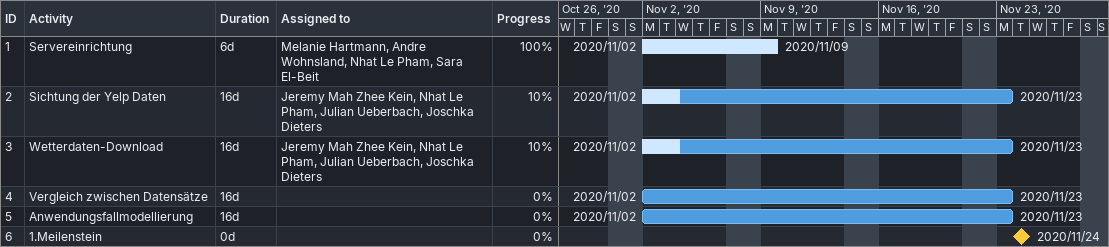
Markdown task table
| ID | Task | Duration | Start | Finish | Resources | % complete |
|---|---|---|---|---|---|---|
| 1 | Servereinrichtung | 6d | 2020-11-02 | 2020-11-09 | Melanie Hartmann, Andre Wohnsland, Nhat Le Pham, Sara El-Beit | 100 |
| 2 | Sichtung der Yelp Daten | 16d | 2020-11-02 | 2020-11-23 | Jeremy Mah Zhee Kein, Nhat Le Pham, Julian Ueberbach, Joschka Dieters | 10 |
| 3 | Wetterdaten-Download | 16d | 2020-11-02 | 2020-11-23 | Jeremy Mah Zhee Kein, Nhat Le Pham, Julian Ueberbach, Joschka Dieters | 10 |
| 4 | Vergleich zwischen Datensätze | 16d | 2020-11-02 | 2020-11-23 |  | 0 |
| 5 | Anwendungsfallmodellierung | 16d | 2020-11-02 | 2020-11-23 |  | 0 |
| 6 | 1.Meilenstein | 0d | 2020-11-24 | 2020-11-24 |  | 0 |
